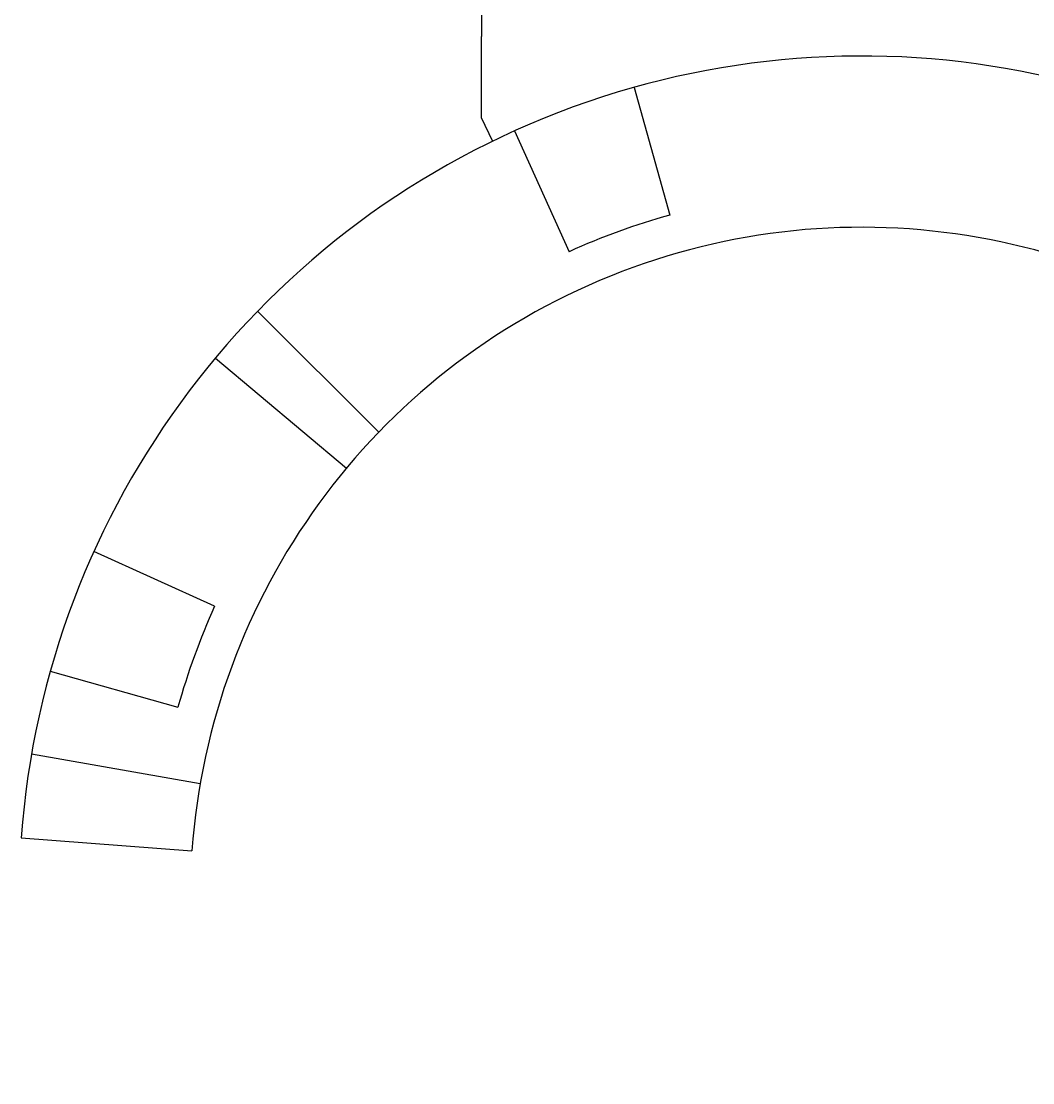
# Model space of a CAD drawing. Header units: millimetres. Extents: x -68474 to 329073, y -131063 to 73864.
# Drawn here: x -68474 to 13943, y -103475 to -17011 of the extents above; entities that cross this region are included whole.
import ezdxf

# ---------------------------------------------------------------- set-up
doc = ezdxf.new("R2010")
doc.units = ezdxf.units.MM
doc.header["$LTSCALE"] = 2000
doc.header["$MEASUREMENT"] = 0
doc.layers.add('AR-WALL', color=137, linetype='Continuous')

msp = doc.modelspace()

# ---------------------------------------------------------------- linework, layer by layer
at = {"layer": 'AR-WALL', "linetype": 'Continuous'}
for p, q in [((-30949.9, -18249.9), (-30949.9, 17800.1)), ((-18539.5, -22395.5), (-15630.7, -32796.4)), ((-28288.5, -25943.8), (-23831.4, -35781.2)), ((-49213.4, -40629.8), (-39348, -50495.2)), ((-52656.8, -44445.8), (-41970.5, -53412.7)), ((-52718.5, -64668.3), (-62555.8, -60210.9)), ((-66104.2, -69960.1), (-55703.3, -72868.9)), ((-67629.1, -76676.4), (-53891, -79098.8)), ((-68473.5, -83511.8), (-54564, -84576))]:
    msp.add_line(p, q, dxfattribs=at)
msp.add_lwpolyline([(-30999.9, -18249.9), (-30999.9, -24845.5), (-30065.4, -26778.2)], dxfattribs=at)
for radius, start, end in [(68655, 44.207792, 175.833381), (57855, 105.674497, 114.325308), (54705, 344.112911, 175.886728), (57855, 155.674511, 164.325275)]:
    msp.add_arc((0.1, -88499.9), radius, start, end, dxfattribs=at)

doc.saveas('drawing.dxf')
